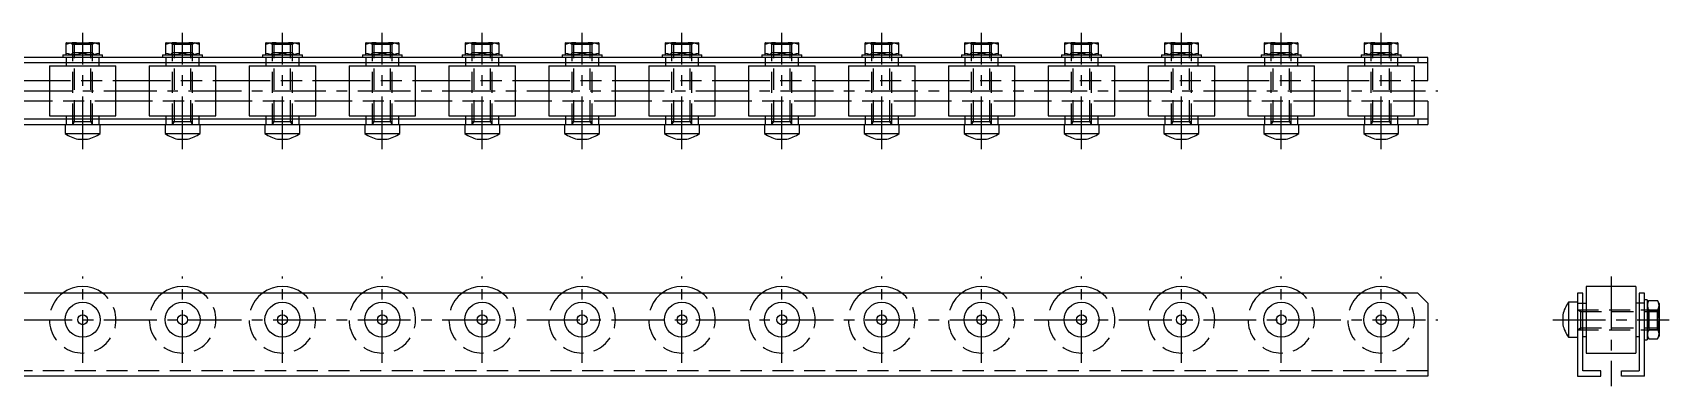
# Model space of a CAD drawing. Extents: x -3 to 1001, y -8 to 113.
# Drawn here: x 509 to 1000.5, y 7 to 113.2 of the extents above; entities that cross this region are included whole.
import ezdxf

# ---------------------------------------------------------------- set-up
doc = ezdxf.new("R2010")
doc.units = 0
doc.header["$LTSCALE"] = 0.5
doc.linetypes.add('CENTER', pattern=[50.8, 31.75, -6.35, 6.35, -6.35])
doc.linetypes.add('DASHED', pattern=[19.05, 12.7, -6.35])
for name, color, linetype in [('MSM_CENTER', 1, 'CENTER'), ('MSM_CONTINUOUS', 7, 'CONTINUOUS'), ('MSM_DASHED', 4, 'DASHED')]:
    doc.layers.add(name, color=color, linetype=linetype)

msp = doc.modelspace()

# ---------------------------------------------------------------- linework, layer by layer
at = {"layer": 'MSM_CENTER'}
for p, q in [((524, 78.24), (524, 113.24)), ((554, 78.24), (554, 113.24)), ((584, 78.24), (584, 113.24)), ((614, 78.24), (614, 113.24)), ((644, 78.24), (644, 113.24)), ((674, 78.24), (674, 113.24)), ((704, 78.24), (704, 113.24)), ((734, 78.24), (734, 113.24)), ((764, 78.24), (764, 113.24)), ((794, 78.24), (794, 113.24)), ((824, 78.24), (824, 113.24)), ((854, 78.24), (854, 113.24)), ((884, 78.24), (884, 113.24)), ((914, 78.24), (914, 113.24)), ((-3, 95.74), (931, 95.74)), ((524, 14), (524, 40)), ((554, 14), (554, 40)), ((584, 14), (584, 40)), ((614, 14), (614, 40)), ((644, 14), (644, 40)), ((674, 14), (674, 40)), ((704, 14), (704, 40)), ((734, 14), (734, 40)), ((764, 14), (764, 40)), ((794, 14), (794, 40)), ((824, 14), (824, 40)), ((854, 14), (854, 40)), ((884, 14), (884, 40)), ((914, 14), (914, 40)), ((983.03, 40), (983.03, 7)), ((-3, 27), (931, 27)), ((965.53, 27), (1000.53, 27))]:
    msp.add_line(p, q, dxfattribs=at)
at = {"layer": 'MSM_CONTINUOUS'}
for p, q in [((519.1, 110.24), (519, 110.18)), ((519, 106.7), (519, 110.18)), ((519.1, 110.24), (528.9, 110.24)), ((524, 107.14), (524, 109.73)), ((529, 110.18), (528.9, 110.24)), ((529, 110.18), (529, 106.7)), ((549.1, 110.24), (549, 110.18)), ((549, 106.7), (549, 110.18)), ((549.1, 110.24), (558.9, 110.24)), ((554, 107.14), (554, 109.73)), ((559, 110.18), (558.9, 110.24)), ((559, 110.18), (559, 106.7)), ((579.1, 110.24), (579, 110.18)), ((579, 106.7), (579, 110.18)), ((579.1, 110.24), (588.9, 110.24)), ((584, 107.14), (584, 109.73)), ((589, 110.18), (588.9, 110.24)), ((589, 110.18), (589, 106.7)), ((609.1, 110.24), (609, 110.18)), ((609, 106.7), (609, 110.18)), ((609.1, 110.24), (618.9, 110.24)), ((614, 107.14), (614, 109.73)), ((619, 110.18), (618.9, 110.24)), ((619, 110.18), (619, 106.7)), ((639.1, 110.24), (639, 110.18)), ((639, 106.7), (639, 110.18)), ((639.1, 110.24), (648.9, 110.24)), ((644, 107.14), (644, 109.73)), ((649, 110.18), (648.9, 110.24)), ((649, 110.18), (649, 106.7)), ((669.1, 110.24), (669, 110.18)), ((669, 106.7), (669, 110.18)), ((669.1, 110.24), (678.9, 110.24)), ((674, 107.14), (674, 109.73)), ((679, 110.18), (678.9, 110.24)), ((679, 110.18), (679, 106.7)), ((699.1, 110.24), (699, 110.18)), ((699, 106.7), (699, 110.18)), ((699.1, 110.24), (708.9, 110.24)), ((704, 107.14), (704, 109.73)), ((709, 110.18), (708.9, 110.24)), ((709, 110.18), (709, 106.7)), ((729.1, 110.24), (729, 110.18)), ((729, 106.7), (729, 110.18)), ((729.1, 110.24), (738.9, 110.24)), ((734, 107.14), (734, 109.73)), ((739, 110.18), (738.9, 110.24)), ((739, 110.18), (739, 106.7)), ((759.1, 110.24), (759, 110.18)), ((759, 106.7), (759, 110.18)), ((759.1, 110.24), (768.9, 110.24)), ((764, 107.14), (764, 109.73)), ((769, 110.18), (768.9, 110.24)), ((769, 110.18), (769, 106.7)), ((789.1, 110.24), (789, 110.18)), ((789, 106.7), (789, 110.18)), ((789.1, 110.24), (798.9, 110.24)), ((794, 107.14), (794, 109.73)), ((799, 110.18), (798.9, 110.24)), ((799, 110.18), (799, 106.7)), ((819.1, 110.24), (819, 110.18)), ((819, 106.7), (819, 110.18)), ((819.1, 110.24), (828.9, 110.24)), ((824, 107.14), (824, 109.73)), ((829, 110.18), (828.9, 110.24)), ((829, 110.18), (829, 106.7)), ((849.1, 110.24), (849, 110.18)), ((849, 106.7), (849, 110.18)), ((849.1, 110.24), (858.9, 110.24)), ((854, 107.14), (854, 109.73)), ((859, 110.18), (858.9, 110.24)), ((859, 110.18), (859, 106.7)), ((879.1, 110.24), (879, 110.18)), ((879, 106.7), (879, 110.18)), ((879.1, 110.24), (888.9, 110.24)), ((884, 107.14), (884, 109.73)), ((889, 110.18), (888.9, 110.24)), ((889, 110.18), (889, 106.7)), ((909.1, 110.24), (909, 110.18)), ((909, 106.7), (909, 110.18)), ((909.1, 110.24), (918.9, 110.24)), ((914, 107.14), (914, 109.73)), ((919, 110.18), (918.9, 110.24)), ((919, 110.18), (919, 106.7)), ((928, 105.84), (0, 105.84)), ((0, 104.24), (928, 104.24)), ((514, 103.24), (514, 88.24)), ((514, 103.24), (534, 103.24)), ((518, 106.64), (518, 105.84)), ((518, 106.64), (530, 106.64)), ((519, 106.7), (519.1, 106.64)), ((519, 104.24), (519, 103.24)), ((528.9, 106.64), (529, 106.7)), ((529, 103.24), (529, 104.24)), ((530, 105.84), (530, 106.64)), ((534, 88.24), (534, 103.24)), ((544, 103.24), (544, 88.24)), ((544, 103.24), (564, 103.24)), ((548, 106.64), (548, 105.84)), ((548, 106.64), (560, 106.64)), ((549, 106.7), (549.1, 106.64)), ((549, 104.24), (549, 103.24)), ((558.9, 106.64), (559, 106.7)), ((559, 103.24), (559, 104.24)), ((560, 105.84), (560, 106.64)), ((564, 88.24), (564, 103.24)), ((574, 103.24), (574, 88.24)), ((574, 103.24), (594, 103.24)), ((578, 106.64), (578, 105.84)), ((578, 106.64), (590, 106.64)), ((579, 106.7), (579.1, 106.64)), ((579, 104.24), (579, 103.24)), ((588.9, 106.64), (589, 106.7)), ((589, 103.24), (589, 104.24)), ((590, 105.84), (590, 106.64)), ((594, 88.24), (594, 103.24)), ((604, 103.24), (604, 88.24)), ((604, 103.24), (624, 103.24)), ((608, 106.64), (608, 105.84)), ((608, 106.64), (620, 106.64)), ((609, 106.7), (609.1, 106.64)), ((609, 104.24), (609, 103.24)), ((618.9, 106.64), (619, 106.7)), ((619, 103.24), (619, 104.24)), ((620, 105.84), (620, 106.64)), ((624, 88.24), (624, 103.24)), ((634, 103.24), (634, 88.24)), ((634, 103.24), (654, 103.24)), ((638, 106.64), (638, 105.84)), ((638, 106.64), (650, 106.64)), ((639, 106.7), (639.1, 106.64)), ((639, 104.24), (639, 103.24)), ((648.9, 106.64), (649, 106.7)), ((649, 103.24), (649, 104.24)), ((650, 105.84), (650, 106.64)), ((654, 88.24), (654, 103.24)), ((664, 103.24), (664, 88.24)), ((664, 103.24), (684, 103.24)), ((668, 106.64), (668, 105.84)), ((668, 106.64), (680, 106.64)), ((669, 106.7), (669.1, 106.64)), ((669, 104.24), (669, 103.24)), ((678.9, 106.64), (679, 106.7)), ((679, 103.24), (679, 104.24)), ((680, 105.84), (680, 106.64)), ((684, 88.24), (684, 103.24)), ((694, 103.24), (694, 88.24)), ((694, 103.24), (714, 103.24)), ((698, 106.64), (698, 105.84)), ((698, 106.64), (710, 106.64)), ((699, 106.7), (699.1, 106.64)), ((699, 104.24), (699, 103.24)), ((708.9, 106.64), (709, 106.7)), ((709, 103.24), (709, 104.24)), ((710, 105.84), (710, 106.64)), ((714, 88.24), (714, 103.24)), ((724, 103.24), (724, 88.24)), ((724, 103.24), (744, 103.24)), ((728, 106.64), (728, 105.84)), ((728, 106.64), (740, 106.64)), ((729, 106.7), (729.1, 106.64)), ((729, 104.24), (729, 103.24)), ((738.9, 106.64), (739, 106.7)), ((739, 103.24), (739, 104.24)), ((740, 105.84), (740, 106.64)), ((744, 88.24), (744, 103.24)), ((754, 103.24), (754, 88.24)), ((754, 103.24), (774, 103.24)), ((758, 106.64), (758, 105.84)), ((758, 106.64), (770, 106.64)), ((759, 106.7), (759.1, 106.64)), ((759, 104.24), (759, 103.24)), ((768.9, 106.64), (769, 106.7)), ((769, 103.24), (769, 104.24)), ((770, 105.84), (770, 106.64)), ((774, 88.24), (774, 103.24)), ((784, 103.24), (784, 88.24)), ((784, 103.24), (804, 103.24)), ((788, 106.64), (788, 105.84)), ((788, 106.64), (800, 106.64)), ((789, 106.7), (789.1, 106.64)), ((789, 104.24), (789, 103.24)), ((798.9, 106.64), (799, 106.7)), ((799, 103.24), (799, 104.24)), ((800, 105.84), (800, 106.64)), ((804, 88.24), (804, 103.24)), ((814, 103.24), (814, 88.24)), ((814, 103.24), (834, 103.24)), ((818, 106.64), (818, 105.84)), ((818, 106.64), (830, 106.64)), ((819, 106.7), (819.1, 106.64)), ((819, 104.24), (819, 103.24)), ((828.9, 106.64), (829, 106.7)), ((829, 103.24), (829, 104.24)), ((830, 105.84), (830, 106.64)), ((834, 88.24), (834, 103.24)), ((844, 103.24), (844, 88.24)), ((844, 103.24), (864, 103.24)), ((848, 106.64), (848, 105.84)), ((848, 106.64), (860, 106.64)), ((849, 106.7), (849.1, 106.64)), ((849, 104.24), (849, 103.24)), ((858.9, 106.64), (859, 106.7)), ((859, 103.24), (859, 104.24)), ((860, 105.84), (860, 106.64)), ((864, 88.24), (864, 103.24)), ((874, 103.24), (874, 88.24)), ((874, 103.24), (894, 103.24)), ((878, 106.64), (878, 105.84)), ((878, 106.64), (890, 106.64)), ((879, 106.7), (879.1, 106.64)), ((879, 104.24), (879, 103.24)), ((888.9, 106.64), (889, 106.7)), ((889, 103.24), (889, 104.24)), ((890, 105.84), (890, 106.64)), ((894, 88.24), (894, 103.24)), ((904, 103.24), (904, 88.24)), ((904, 103.24), (924, 103.24)), ((908, 106.64), (908, 105.84)), ((908, 106.64), (920, 106.64)), ((909, 106.7), (909.1, 106.64)), ((909, 104.24), (909, 103.24)), ((918.9, 106.64), (919, 106.7)), ((919, 103.24), (919, 104.24)), ((920, 105.84), (920, 106.64)), ((924, 88.24), (924, 103.24)), ((925, 105.84), (925, 104.24)), ((928, 98.84), (928, 105.84)), ((504, 98.84), (514, 98.84)), ((534, 98.84), (544, 98.84)), ((564, 98.84), (574, 98.84)), ((594, 98.84), (604, 98.84)), ((624, 98.84), (634, 98.84)), ((654, 98.84), (664, 98.84)), ((684, 98.84), (694, 98.84)), ((714, 98.84), (724, 98.84)), ((744, 98.84), (754, 98.84)), ((774, 98.84), (784, 98.84)), ((804, 98.84), (814, 98.84)), ((834, 98.84), (844, 98.84)), ((864, 98.84), (874, 98.84)), ((894, 98.84), (904, 98.84)), ((924, 98.84), (928, 98.84)), ((514, 92.64), (504, 92.64)), ((544, 92.64), (534, 92.64)), ((574, 92.64), (564, 92.64)), ((604, 92.64), (594, 92.64)), ((634, 92.64), (624, 92.64)), ((664, 92.64), (654, 92.64)), ((694, 92.64), (684, 92.64)), ((724, 92.64), (714, 92.64)), ((754, 92.64), (744, 92.64)), ((784, 92.64), (774, 92.64)), ((814, 92.64), (804, 92.64)), ((844, 92.64), (834, 92.64)), ((874, 92.64), (864, 92.64)), ((904, 92.64), (894, 92.64)), ((928, 92.64), (924, 92.64)), ((928, 92.64), (928, 85.64)), ((928, 87.24), (0, 87.24)), ((0, 85.64), (928, 85.64)), ((514, 88.24), (534, 88.24)), ((518.75, 85.64), (518.75, 82.93)), ((519, 88.24), (519, 87.24)), ((529, 87.24), (529, 88.24)), ((529.25, 82.93), (529.25, 85.64)), ((544, 88.24), (564, 88.24)), ((548.75, 85.64), (548.75, 82.93)), ((549, 88.24), (549, 87.24)), ((559, 87.24), (559, 88.24)), ((559.25, 82.93), (559.25, 85.64)), ((574, 88.24), (594, 88.24)), ((578.75, 85.64), (578.75, 82.93)), ((579, 88.24), (579, 87.24)), ((589, 87.24), (589, 88.24)), ((589.25, 82.93), (589.25, 85.64)), ((604, 88.24), (624, 88.24)), ((608.75, 85.64), (608.75, 82.93)), ((609, 88.24), (609, 87.24)), ((619, 87.24), (619, 88.24)), ((619.25, 82.93), (619.25, 85.64)), ((634, 88.24), (654, 88.24)), ((638.75, 85.64), (638.75, 82.93)), ((639, 88.24), (639, 87.24)), ((649, 87.24), (649, 88.24)), ((649.25, 82.93), (649.25, 85.64)), ((664, 88.24), (684, 88.24)), ((668.75, 85.64), (668.75, 82.93)), ((669, 88.24), (669, 87.24)), ((679, 87.24), (679, 88.24)), ((679.25, 82.93), (679.25, 85.64)), ((694, 88.24), (714, 88.24)), ((698.75, 85.64), (698.75, 82.93)), ((699, 88.24), (699, 87.24)), ((709, 87.24), (709, 88.24)), ((709.25, 82.93), (709.25, 85.64)), ((724, 88.24), (744, 88.24)), ((728.75, 85.64), (728.75, 82.93)), ((729, 88.24), (729, 87.24)), ((739, 87.24), (739, 88.24)), ((739.25, 82.93), (739.25, 85.64)), ((754, 88.24), (774, 88.24)), ((758.75, 85.64), (758.75, 82.93)), ((759, 88.24), (759, 87.24)), ((769, 87.24), (769, 88.24)), ((769.25, 82.93), (769.25, 85.64)), ((784, 88.24), (804, 88.24)), ((788.75, 85.64), (788.75, 82.93)), ((789, 88.24), (789, 87.24)), ((799, 87.24), (799, 88.24)), ((799.25, 82.93), (799.25, 85.64)), ((814, 88.24), (834, 88.24)), ((818.75, 85.64), (818.75, 82.93)), ((819, 88.24), (819, 87.24)), ((829, 87.24), (829, 88.24)), ((829.25, 82.93), (829.25, 85.64)), ((844, 88.24), (864, 88.24)), ((848.75, 85.64), (848.75, 82.93)), ((849, 88.24), (849, 87.24)), ((859, 87.24), (859, 88.24)), ((859.25, 82.93), (859.25, 85.64)), ((874, 88.24), (894, 88.24)), ((878.75, 85.64), (878.75, 82.93)), ((879, 88.24), (879, 87.24)), ((889, 87.24), (889, 88.24)), ((889.25, 82.93), (889.25, 85.64)), ((904, 88.24), (924, 88.24)), ((908.75, 85.64), (908.75, 82.93)), ((909, 88.24), (909, 87.24)), ((919, 87.24), (919, 88.24)), ((919.25, 82.93), (919.25, 85.64)), ((925, 87.24), (925, 85.64)), ((518.75, 82.93), (529.25, 82.93)), ((522.51, 81.24), (525.49, 81.24)), ((548.75, 82.93), (559.25, 82.93)), ((552.51, 81.24), (555.49, 81.24)), ((578.75, 82.93), (589.25, 82.93)), ((582.51, 81.24), (585.49, 81.24)), ((608.75, 82.93), (619.25, 82.93)), ((612.51, 81.24), (615.49, 81.24)), ((638.75, 82.93), (649.25, 82.93)), ((642.51, 81.24), (645.49, 81.24)), ((668.75, 82.93), (679.25, 82.93)), ((672.51, 81.24), (675.49, 81.24)), ((698.75, 82.93), (709.25, 82.93)), ((702.51, 81.24), (705.49, 81.24)), ((728.75, 82.93), (739.25, 82.93)), ((732.51, 81.24), (735.49, 81.24)), ((758.75, 82.93), (769.25, 82.93)), ((762.51, 81.24), (765.49, 81.24)), ((788.75, 82.93), (799.25, 82.93)), ((792.51, 81.24), (795.49, 81.24)), ((818.75, 82.93), (829.25, 82.93)), ((822.51, 81.24), (825.49, 81.24)), ((848.75, 82.93), (859.25, 82.93)), ((852.51, 81.24), (855.49, 81.24)), ((878.75, 82.93), (889.25, 82.93)), ((882.51, 81.24), (885.49, 81.24)), ((908.75, 82.93), (919.25, 82.93)), ((912.51, 81.24), (915.49, 81.24)), ((925, 35), (3, 35)), ((925, 35), (928, 32)), ((974.53, 35), (972.93, 35)), ((972.93, 35), (972.93, 10)), ((974.53, 11.6), (974.53, 35)), ((975.53, 37), (975.53, 17)), ((990.53, 37), (975.53, 37)), ((990.53, 37), (990.53, 17)), ((991.53, 35), (991.53, 11.6)), ((993.13, 35), (991.53, 35)), ((993.13, 10), (993.13, 35)), ((928, 32), (928, 10)), ((970.22, 32.25), (970.22, 21.75)), ((972.93, 32.25), (970.22, 32.25)), ((972.93, 32), (975.53, 32)), ((993.13, 32), (990.53, 32)), ((993.93, 33), (993.13, 33)), ((993.93, 33), (993.93, 21)), ((994.43, 32.77), (993.93, 31.9)), ((994.43, 32.77), (997.02, 32.77)), ((994.43, 29.89), (997.02, 29.89)), ((997.53, 31.9), (997.02, 32.77)), ((997.53, 31.9), (997.53, 22.1)), ((968.53, 28.49), (968.53, 25.51)), ((970.22, 21.75), (972.93, 21.75)), ((974.53, 22), (975.53, 22)), ((990.53, 22), (991.53, 22)), ((993.13, 21), (993.93, 21)), ((993.93, 22.1), (994.43, 21.23)), ((994.43, 24.11), (997.02, 24.11)), ((994.43, 21.23), (997.02, 21.23)), ((997.02, 21.23), (997.53, 22.1)), ((975.53, 17), (990.53, 17)), ((928, 10), (0, 10)), ((972.93, 10), (979.93, 10)), ((979.93, 11.6), (974.53, 11.6)), ((979.93, 10), (979.93, 11.6)), ((986.13, 11.6), (991.53, 11.6)), ((986.13, 10), (986.13, 11.6)), ((993.13, 10), (986.13, 10))]:
    msp.add_line(p, q, dxfattribs=at)
for centre, radius in [((524, 27), 5.25), ((554, 27), 5.25), ((584, 27), 5.25), ((614, 27), 5.25), ((644, 27), 5.25), ((674, 27), 5.25), ((704, 27), 5.25), ((734, 27), 5.25), ((764, 27), 5.25), ((794, 27), 5.25), ((824, 27), 5.25), ((854, 27), 5.25), ((884, 27), 5.25), ((914, 27), 5.25), ((524, 27), 1.49), ((554, 27), 1.49), ((584, 27), 1.49), ((614, 27), 1.49), ((644, 27), 1.49), ((674, 27), 1.49), ((704, 27), 1.49), ((734, 27), 1.49), ((764, 27), 1.49), ((794, 27), 1.49), ((824, 27), 1.49), ((854, 27), 1.49), ((884, 27), 1.49), ((914, 27), 1.49)]:
    msp.add_circle(centre, radius, dxfattribs=at)
for centre, radius, start, end in [((521.5, 102.81), 7.37, 70.1592, 109.8408), ((526.5, 102.81), 7.37, 70.1592, 109.8408), ((551.5, 102.81), 7.37, 70.1592, 109.8408), ((556.5, 102.81), 7.37, 70.1592, 109.8408), ((581.5, 102.81), 7.37, 70.1592, 109.8408), ((586.5, 102.81), 7.37, 70.1592, 109.8408), ((611.5, 102.81), 7.37, 70.1592, 109.8408), ((616.5, 102.81), 7.37, 70.1592, 109.8408), ((641.5, 102.81), 7.37, 70.1592, 109.8408), ((646.5, 102.81), 7.37, 70.1592, 109.8408), ((671.5, 102.81), 7.37, 70.1592, 109.8408), ((676.5, 102.81), 7.37, 70.1592, 109.8408), ((701.5, 102.81), 7.37, 70.1592, 109.8408), ((706.5, 102.81), 7.37, 70.1592, 109.8408), ((731.5, 102.81), 7.37, 70.1592, 109.8408), ((736.5, 102.81), 7.37, 70.1592, 109.8408), ((761.5, 102.81), 7.37, 70.1592, 109.8408), ((766.5, 102.81), 7.37, 70.1592, 109.8408), ((791.5, 102.81), 7.37, 70.1592, 109.8408), ((796.5, 102.81), 7.37, 70.1592, 109.8408), ((821.5, 102.81), 7.37, 70.1592, 109.8408), ((826.5, 102.81), 7.37, 70.1592, 109.8408), ((851.5, 102.81), 7.37, 70.1592, 109.8408), ((856.5, 102.81), 7.37, 70.1592, 109.8408), ((881.5, 102.81), 7.37, 70.1592, 109.8408), ((886.5, 102.81), 7.37, 70.1592, 109.8408), ((911.5, 102.81), 7.37, 70.1592, 109.8408), ((916.5, 102.81), 7.37, 70.1592, 109.8408), ((521.5, 114.07), 7.37, 250.1592, 289.8408), ((526.5, 114.07), 7.37, 250.1592, 289.8408), ((551.5, 114.07), 7.37, 250.1592, 289.8408), ((556.5, 114.07), 7.37, 250.1592, 289.8408), ((581.5, 114.07), 7.37, 250.1592, 289.8408), ((586.5, 114.07), 7.37, 250.1592, 289.8408), ((611.5, 114.07), 7.37, 250.1592, 289.8408), ((616.5, 114.07), 7.37, 250.1592, 289.8408), ((641.5, 114.07), 7.37, 250.1592, 289.8408), ((646.5, 114.07), 7.37, 250.1592, 289.8408), ((671.5, 114.07), 7.37, 250.1592, 289.8408), ((676.5, 114.07), 7.37, 250.1592, 289.8408), ((701.5, 114.07), 7.37, 250.1592, 289.8408), ((706.5, 114.07), 7.37, 250.1592, 289.8408), ((731.5, 114.07), 7.37, 250.1592, 289.8408), ((736.5, 114.07), 7.37, 250.1592, 289.8408), ((761.5, 114.07), 7.37, 250.1592, 289.8408), ((766.5, 114.07), 7.37, 250.1592, 289.8408), ((791.5, 114.07), 7.37, 250.1592, 289.8408), ((796.5, 114.07), 7.37, 250.1592, 289.8408), ((821.5, 114.07), 7.37, 250.1592, 289.8408), ((826.5, 114.07), 7.37, 250.1592, 289.8408), ((851.5, 114.07), 7.37, 250.1592, 289.8408), ((856.5, 114.07), 7.37, 250.1592, 289.8408), ((881.5, 114.07), 7.37, 250.1592, 289.8408), ((886.5, 114.07), 7.37, 250.1592, 289.8408), ((911.5, 114.07), 7.37, 250.1592, 289.8408), ((916.5, 114.07), 7.37, 250.1592, 289.8408), ((525.54, 92.97), 12.12, 235.9445, 255.5214), ((522.46, 92.97), 12.12, 284.4786, 304.0555), ((555.54, 92.97), 12.12, 235.9445, 255.5214), ((552.46, 92.97), 12.12, 284.4786, 304.0555), ((585.54, 92.97), 12.12, 235.9445, 255.5214), ((582.46, 92.97), 12.12, 284.4786, 304.0555), ((615.54, 92.97), 12.12, 235.9445, 255.5214), ((612.46, 92.97), 12.12, 284.4786, 304.0555), ((645.54, 92.97), 12.12, 235.9445, 255.5214), ((642.46, 92.97), 12.12, 284.4786, 304.0555), ((675.54, 92.97), 12.12, 235.9445, 255.5214), ((672.46, 92.97), 12.12, 284.4786, 304.0555), ((705.54, 92.97), 12.12, 235.9445, 255.5214), ((702.46, 92.97), 12.12, 284.4786, 304.0555), ((735.54, 92.97), 12.12, 235.9445, 255.5214), ((732.46, 92.97), 12.12, 284.4786, 304.0555), ((765.54, 92.97), 12.12, 235.9445, 255.5214), ((762.46, 92.97), 12.12, 284.4786, 304.0555), ((795.54, 92.97), 12.12, 235.9445, 255.5214), ((792.46, 92.97), 12.12, 284.4786, 304.0555), ((825.54, 92.97), 12.12, 235.9445, 255.5214), ((822.46, 92.97), 12.12, 284.4786, 304.0555), ((855.54, 92.97), 12.12, 235.9445, 255.5214), ((852.46, 92.97), 12.12, 284.4786, 304.0555), ((885.54, 92.97), 12.12, 235.9445, 255.5214), ((882.46, 92.97), 12.12, 284.4786, 304.0555), ((915.54, 92.97), 12.12, 235.9445, 255.5214), ((912.46, 92.97), 12.12, 284.4786, 304.0555), ((524, 27), 10, 53.1301, 126.8699), ((554, 27), 10, 53.1301, 126.8699), ((584, 27), 10, 53.1301, 126.8699), ((614, 27), 10, 53.1301, 126.8699), ((644, 27), 10, 53.1301, 126.8699), ((674, 27), 10, 53.1301, 126.8699), ((704, 27), 10, 53.1301, 126.8699), ((734, 27), 10, 53.1301, 126.8699), ((764, 27), 10, 53.1301, 126.8699), ((794, 27), 10, 53.1301, 126.8699), ((824, 27), 10, 53.1301, 126.8699), ((854, 27), 10, 53.1301, 126.8699), ((884, 27), 10, 53.1301, 126.8699), ((914, 27), 10, 53.1301, 126.8699), ((980.26, 25.46), 12.12, 145.9445, 165.5214), ((996.54, 31.33), 2.56, 154.3574, 214.3573), ((1003.59, 27), 9.61, 162.5124, 197.4876), ((994.91, 31.33), 2.56, 325.6427, 25.6426), ((987.86, 27), 9.61, 342.5124, 17.4876), ((980.26, 28.54), 12.12, 194.4786, 214.0555), ((996.54, 22.67), 2.56, 145.6427, 205.6426), ((994.91, 22.67), 2.56, 334.3574, 34.3573)]:
    msp.add_arc(centre, radius, start, end, dxfattribs=at)
at = {"layer": 'MSM_DASHED'}
for p, q in [((520.46, 110.24), (521, 109.7)), ((521.54, 110.24), (521, 109.7)), ((527, 109.7), (521, 109.7)), ((521, 85.64), (521, 109.7)), ((521.54, 86.58), (521.54, 110.24)), ((526.46, 110.24), (527, 109.7)), ((526.46, 86.58), (526.46, 110.24)), ((527.54, 110.24), (527, 109.7)), ((527, 85.64), (527, 109.7)), ((550.46, 110.24), (551, 109.7)), ((551.54, 110.24), (551, 109.7)), ((557, 109.7), (551, 109.7)), ((551, 85.64), (551, 109.7)), ((551.54, 86.58), (551.54, 110.24)), ((556.46, 110.24), (557, 109.7)), ((556.46, 86.58), (556.46, 110.24)), ((557.54, 110.24), (557, 109.7)), ((557, 85.64), (557, 109.7)), ((580.46, 110.24), (581, 109.7)), ((581.54, 110.24), (581, 109.7)), ((587, 109.7), (581, 109.7)), ((581, 85.64), (581, 109.7)), ((581.54, 86.58), (581.54, 110.24)), ((586.46, 110.24), (587, 109.7)), ((586.46, 86.58), (586.46, 110.24)), ((587.54, 110.24), (587, 109.7)), ((587, 85.64), (587, 109.7)), ((610.46, 110.24), (611, 109.7)), ((611.54, 110.24), (611, 109.7)), ((617, 109.7), (611, 109.7)), ((611, 85.64), (611, 109.7)), ((611.54, 86.58), (611.54, 110.24)), ((616.46, 110.24), (617, 109.7)), ((616.46, 86.58), (616.46, 110.24)), ((617.54, 110.24), (617, 109.7)), ((617, 85.64), (617, 109.7)), ((640.46, 110.24), (641, 109.7)), ((641.54, 110.24), (641, 109.7)), ((647, 109.7), (641, 109.7)), ((641, 85.64), (641, 109.7)), ((641.54, 86.58), (641.54, 110.24)), ((646.46, 110.24), (647, 109.7)), ((646.46, 86.58), (646.46, 110.24)), ((647.54, 110.24), (647, 109.7)), ((647, 85.64), (647, 109.7)), ((670.46, 110.24), (671, 109.7)), ((671.54, 110.24), (671, 109.7)), ((677, 109.7), (671, 109.7)), ((671, 85.64), (671, 109.7)), ((671.54, 86.58), (671.54, 110.24)), ((676.46, 110.24), (677, 109.7)), ((676.46, 86.58), (676.46, 110.24)), ((677.54, 110.24), (677, 109.7)), ((677, 85.64), (677, 109.7)), ((700.46, 110.24), (701, 109.7)), ((701.54, 110.24), (701, 109.7)), ((707, 109.7), (701, 109.7)), ((701, 85.64), (701, 109.7)), ((701.54, 86.58), (701.54, 110.24)), ((706.46, 110.24), (707, 109.7)), ((706.46, 86.58), (706.46, 110.24)), ((707.54, 110.24), (707, 109.7)), ((707, 85.64), (707, 109.7)), ((730.46, 110.24), (731, 109.7)), ((731.54, 110.24), (731, 109.7)), ((737, 109.7), (731, 109.7)), ((731, 85.64), (731, 109.7)), ((731.54, 86.58), (731.54, 110.24)), ((736.46, 110.24), (737, 109.7)), ((736.46, 86.58), (736.46, 110.24)), ((737.54, 110.24), (737, 109.7)), ((737, 85.64), (737, 109.7)), ((760.46, 110.24), (761, 109.7)), ((761.54, 110.24), (761, 109.7)), ((767, 109.7), (761, 109.7)), ((761, 85.64), (761, 109.7)), ((761.54, 86.58), (761.54, 110.24)), ((766.46, 110.24), (767, 109.7)), ((766.46, 86.58), (766.46, 110.24)), ((767.54, 110.24), (767, 109.7)), ((767, 85.64), (767, 109.7)), ((790.46, 110.24), (791, 109.7)), ((791.54, 110.24), (791, 109.7)), ((797, 109.7), (791, 109.7)), ((791, 85.64), (791, 109.7)), ((791.54, 86.58), (791.54, 110.24)), ((796.46, 110.24), (797, 109.7)), ((796.46, 86.58), (796.46, 110.24)), ((797.54, 110.24), (797, 109.7)), ((797, 85.64), (797, 109.7)), ((820.46, 110.24), (821, 109.7)), ((821.54, 110.24), (821, 109.7)), ((827, 109.7), (821, 109.7)), ((821, 85.64), (821, 109.7)), ((821.54, 86.58), (821.54, 110.24)), ((826.46, 110.24), (827, 109.7)), ((826.46, 86.58), (826.46, 110.24)), ((827.54, 110.24), (827, 109.7)), ((827, 85.64), (827, 109.7)), ((850.46, 110.24), (851, 109.7)), ((851.54, 110.24), (851, 109.7)), ((857, 109.7), (851, 109.7)), ((851, 85.64), (851, 109.7)), ((851.54, 86.58), (851.54, 110.24)), ((856.46, 110.24), (857, 109.7)), ((856.46, 86.58), (856.46, 110.24)), ((857.54, 110.24), (857, 109.7)), ((857, 85.64), (857, 109.7)), ((880.46, 110.24), (881, 109.7)), ((881.54, 110.24), (881, 109.7)), ((887, 109.7), (881, 109.7)), ((881, 85.64), (881, 109.7)), ((881.54, 86.58), (881.54, 110.24)), ((886.46, 110.24), (887, 109.7)), ((886.46, 86.58), (886.46, 110.24)), ((887.54, 110.24), (887, 109.7)), ((887, 85.64), (887, 109.7)), ((910.46, 110.24), (911, 109.7)), ((911.54, 110.24), (911, 109.7)), ((917, 109.7), (911, 109.7)), ((911, 85.64), (911, 109.7)), ((911.54, 86.58), (911.54, 110.24)), ((916.46, 110.24), (917, 109.7)), ((916.46, 86.58), (916.46, 110.24)), ((917.54, 110.24), (917, 109.7)), ((917, 85.64), (917, 109.7)), ((519, 105.84), (519, 104.24)), ((520.46, 106.64), (521, 107.18)), ((527, 107.18), (521, 107.18)), ((527.54, 106.64), (527, 107.18)), ((529, 104.24), (529, 105.84)), ((549, 105.84), (549, 104.24)), ((550.46, 106.64), (551, 107.18)), ((557, 107.18), (551, 107.18)), ((557.54, 106.64), (557, 107.18)), ((559, 104.24), (559, 105.84)), ((579, 105.84), (579, 104.24)), ((580.46, 106.64), (581, 107.18)), ((587, 107.18), (581, 107.18)), ((587.54, 106.64), (587, 107.18)), ((589, 104.24), (589, 105.84)), ((609, 105.84), (609, 104.24)), ((610.46, 106.64), (611, 107.18)), ((617, 107.18), (611, 107.18)), ((617.54, 106.64), (617, 107.18)), ((619, 104.24), (619, 105.84)), ((639, 105.84), (639, 104.24)), ((640.46, 106.64), (641, 107.18)), ((647, 107.18), (641, 107.18)), ((647.54, 106.64), (647, 107.18)), ((649, 104.24), (649, 105.84)), ((669, 105.84), (669, 104.24)), ((670.46, 106.64), (671, 107.18)), ((677, 107.18), (671, 107.18)), ((677.54, 106.64), (677, 107.18)), ((679, 104.24), (679, 105.84)), ((699, 105.84), (699, 104.24)), ((700.46, 106.64), (701, 107.18)), ((707, 107.18), (701, 107.18)), ((707.54, 106.64), (707, 107.18)), ((709, 104.24), (709, 105.84)), ((729, 105.84), (729, 104.24)), ((730.46, 106.64), (731, 107.18)), ((737, 107.18), (731, 107.18)), ((737.54, 106.64), (737, 107.18)), ((739, 104.24), (739, 105.84)), ((759, 105.84), (759, 104.24)), ((760.46, 106.64), (761, 107.18)), ((767, 107.18), (761, 107.18)), ((767.54, 106.64), (767, 107.18)), ((769, 104.24), (769, 105.84)), ((789, 105.84), (789, 104.24)), ((790.46, 106.64), (791, 107.18)), ((797, 107.18), (791, 107.18)), ((797.54, 106.64), (797, 107.18)), ((799, 104.24), (799, 105.84)), ((819, 105.84), (819, 104.24)), ((820.46, 106.64), (821, 107.18)), ((827, 107.18), (821, 107.18)), ((827.54, 106.64), (827, 107.18)), ((829, 104.24), (829, 105.84)), ((849, 105.84), (849, 104.24)), ((850.46, 106.64), (851, 107.18)), ((857, 107.18), (851, 107.18)), ((857.54, 106.64), (857, 107.18)), ((859, 104.24), (859, 105.84)), ((879, 105.84), (879, 104.24)), ((880.46, 106.64), (881, 107.18)), ((887, 107.18), (881, 107.18)), ((887.54, 106.64), (887, 107.18)), ((889, 104.24), (889, 105.84)), ((909, 105.84), (909, 104.24)), ((910.46, 106.64), (911, 107.18)), ((917, 107.18), (911, 107.18)), ((917.54, 106.64), (917, 107.18)), ((919, 104.24), (919, 105.84)), ((514, 98.84), (534, 98.84)), ((544, 98.84), (564, 98.84)), ((574, 98.84), (594, 98.84)), ((604, 98.84), (624, 98.84)), ((634, 98.84), (654, 98.84)), ((664, 98.84), (684, 98.84)), ((694, 98.84), (714, 98.84)), ((724, 98.84), (744, 98.84)), ((754, 98.84), (774, 98.84)), ((784, 98.84), (804, 98.84)), ((814, 98.84), (834, 98.84)), ((844, 98.84), (864, 98.84)), ((874, 98.84), (894, 98.84)), ((904, 98.84), (924, 98.84)), ((534, 92.64), (514, 92.64)), ((564, 92.64), (544, 92.64)), ((594, 92.64), (574, 92.64)), ((624, 92.64), (604, 92.64)), ((654, 92.64), (634, 92.64)), ((684, 92.64), (664, 92.64)), ((714, 92.64), (694, 92.64)), ((744, 92.64), (724, 92.64)), ((774, 92.64), (754, 92.64)), ((804, 92.64), (784, 92.64)), ((834, 92.64), (814, 92.64)), ((864, 92.64), (844, 92.64)), ((894, 92.64), (874, 92.64)), ((924, 92.64), (904, 92.64)), ((519, 87.24), (519, 85.64)), ((521, 86.58), (527, 86.58)), ((521, 85.64), (521.54, 86.58)), ((527, 85.64), (526.46, 86.58)), ((529, 85.64), (529, 87.24)), ((549, 87.24), (549, 85.64)), ((551, 86.58), (557, 86.58)), ((551, 85.64), (551.54, 86.58)), ((557, 85.64), (556.46, 86.58)), ((559, 85.64), (559, 87.24)), ((579, 87.24), (579, 85.64)), ((581, 86.58), (587, 86.58)), ((581, 85.64), (581.54, 86.58)), ((587, 85.64), (586.46, 86.58)), ((589, 85.64), (589, 87.24)), ((609, 87.24), (609, 85.64)), ((611, 86.58), (617, 86.58)), ((611, 85.64), (611.54, 86.58)), ((617, 85.64), (616.46, 86.58)), ((619, 85.64), (619, 87.24)), ((639, 87.24), (639, 85.64)), ((641, 86.58), (647, 86.58)), ((641, 85.64), (641.54, 86.58)), ((647, 85.64), (646.46, 86.58)), ((649, 85.64), (649, 87.24)), ((669, 87.24), (669, 85.64)), ((671, 86.58), (677, 86.58)), ((671, 85.64), (671.54, 86.58)), ((677, 85.64), (676.46, 86.58)), ((679, 85.64), (679, 87.24)), ((699, 87.24), (699, 85.64)), ((701, 86.58), (707, 86.58)), ((701, 85.64), (701.54, 86.58)), ((707, 85.64), (706.46, 86.58)), ((709, 85.64), (709, 87.24)), ((729, 87.24), (729, 85.64)), ((731, 86.58), (737, 86.58)), ((731, 85.64), (731.54, 86.58)), ((737, 85.64), (736.46, 86.58)), ((739, 85.64), (739, 87.24)), ((759, 87.24), (759, 85.64)), ((761, 86.58), (767, 86.58)), ((761, 85.64), (761.54, 86.58)), ((767, 85.64), (766.46, 86.58)), ((769, 85.64), (769, 87.24)), ((789, 87.24), (789, 85.64)), ((791, 86.58), (797, 86.58)), ((791, 85.64), (791.54, 86.58)), ((797, 85.64), (796.46, 86.58)), ((799, 85.64), (799, 87.24)), ((819, 87.24), (819, 85.64)), ((821, 86.58), (827, 86.58)), ((821, 85.64), (821.54, 86.58)), ((827, 85.64), (826.46, 86.58)), ((829, 85.64), (829, 87.24)), ((849, 87.24), (849, 85.64)), ((851, 86.58), (857, 86.58)), ((851, 85.64), (851.54, 86.58)), ((857, 85.64), (856.46, 86.58)), ((859, 85.64), (859, 87.24)), ((879, 87.24), (879, 85.64)), ((881, 86.58), (887, 86.58)), ((881, 85.64), (881.54, 86.58)), ((887, 85.64), (886.46, 86.58)), ((889, 85.64), (889, 87.24)), ((909, 87.24), (909, 85.64)), ((911, 86.58), (917, 86.58)), ((911, 85.64), (911.54, 86.58)), ((917, 85.64), (916.46, 86.58)), ((919, 85.64), (919, 87.24)), ((972.93, 30), (996.99, 30)), ((972.93, 30), (973.86, 29.46)), ((973.86, 30), (973.86, 24)), ((993.93, 30.54), (994.47, 30)), ((994.47, 24), (994.47, 30)), ((997.53, 30.54), (996.99, 30)), ((996.99, 24), (996.99, 30)), ((997.53, 29.46), (996.99, 30)), ((973.86, 29.46), (997.53, 29.46)), ((972.93, 24), (973.86, 24.54)), ((972.93, 24), (996.99, 24)), ((973.86, 24.54), (997.53, 24.54)), ((993.93, 23.46), (994.47, 24)), ((997.53, 24.54), (996.99, 24)), ((997.53, 23.46), (996.99, 24)), ((928, 11.6), (0, 11.6))]:
    msp.add_line(p, q, dxfattribs=at)
for centre in [(524, 27), (554, 27), (584, 27), (614, 27), (644, 27), (674, 27), (704, 27), (734, 27), (764, 27), (794, 27), (824, 27), (854, 27), (884, 27), (914, 27)]:
    msp.add_arc(centre, 10, 126.8699, 53.1301, dxfattribs=at)

doc.saveas('drawing.dxf')
